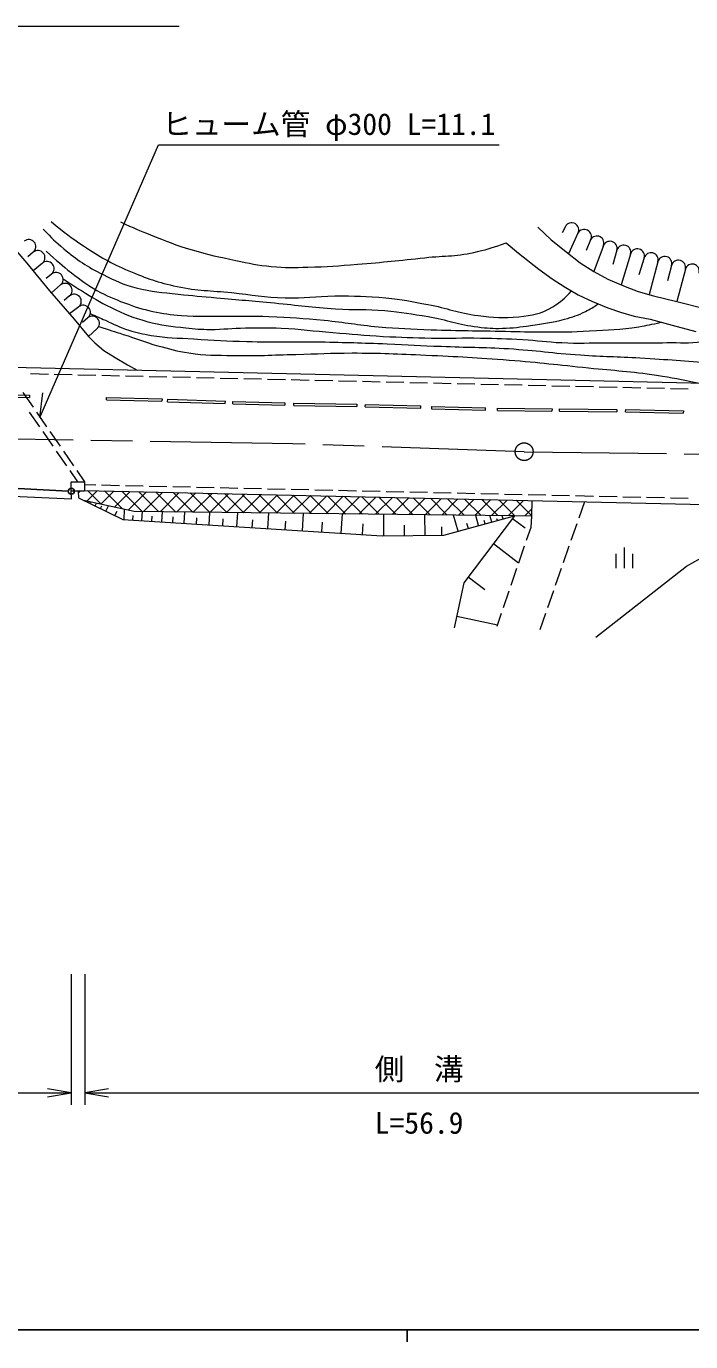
# Model space of a CAD drawing. Units: millimetres, scale not verified. Extents: x 40000 to 680000, y 20000 to 380000.
# Drawn here: x 235854 to 291914, y 204000 to 315000 of the extents above; entities that cross this region are included whole.
import ezdxf
from ezdxf.enums import TextEntityAlignment as Align

# ---------------------------------------------------------------- set-up
doc = ezdxf.new("R2010")
doc.units = ezdxf.units.MM
doc.header["$LTSCALE"] = 1000
doc.linetypes.add('CHAIN', pattern=[18.5, 12, -1.5, 3.5, -1.5])
for name, color, linetype, lineweight in [('M-BMK', 2, 'CHAIN', 13), ('M-STR-HTXT', 7, 'Continuous', 13), ('M-STR-STRC', 7, 'Continuous', 25), ('M-TTL-BAND', 7, 'Continuous', 25), ('M-WORK', 1, 'Continuous', 13)]:
    doc.layers.add(name, color=color, linetype=linetype, lineweight=lineweight)
doc.styles.add('ＭＳ ゴシック', font='')
doc.styles.get('ＭＳ ゴシック').set_extended_font_data('MS Gothic')

# ---------------------------------------------------------------- blocks, each defined once
blk = doc.blocks.new('open_arrow')
at = {"color": 0, "linetype": 'Continuous', "lineweight": -2}
blk.add_lwpolyline([(7.5, 1.25), (0, 0), (7.5, -1.25)], dxfattribs=at)

msp = doc.modelspace()

# ---------------------------------------------------------------- hatches: boundary and pattern name
at = {"layer": 'M-WORK'}
h = msp.add_hatch(dxfattribs=at)
h.set_pattern_fill('USER', color=256, style=0, pattern_type=2)
h.set_pattern_definition([(45, (251336, 273981), (-707.107, 707.107), []), (135, (251336, 273981), (-707.107, -707.107), [])])
h.paths.add_polyline_path([(251336, 273981), (253688, 273954), (256314, 273925), (259247, 273892), (262521, 273855), (266015, 273816), (269487, 273777), (271913, 273750), (273783, 273729), (274972, 273716), (276012, 273704), (277052, 273693), (278481, 273672), (278506, 274979), (240772, 275829), (240772, 275766), (240243, 275766), (240261, 275204), (240690, 274996), (241779, 274755), (242783, 274533), (244151, 274230), (244954, 274052), (245653, 274044), (247343, 274025), (249229, 274004)])

# ---------------------------------------------------------------- linework, layer by layer
at = {"layer": 'M-BMK'}
for p, q in [((258309, 279777), (207818, 280617)), ((277861, 279103), (258309, 279777)), ((277861, 279103), (298577, 278847))]:
    msp.add_line(p, q, dxfattribs=at)
msp.add_circle((277861, 279103), 750, dxfattribs=at)
at = {"layer": 'M-STR-HTXT'}
for p, q in [((237000, 282000), (237247, 284073)), ((239648, 235000), (239648, 224000)), ((240784, 235000), (240784, 224000)), ((198670, 225000), (239648, 225000)), ((240784, 225000), (297124, 225000))]:
    msp.add_line(p, q, dxfattribs=at)
for points in [[(204500, 283000), (220000, 315000), (248750, 315000)], [(237000, 282000), (247000, 305000), (275750, 305000)]]:
    msp.add_lwpolyline(points, dxfattribs=at)
at = {"layer": 'M-STR-STRC'}
msp.add_line((233576, 276073), (239398, 275779), dxfattribs=at)
msp.add_circle((239648, 275766), 250, dxfattribs=at)
at = {"layer": 'M-TTL-BAND'}
for p, q in [((40000, 205000), (579000, 205000)), ((268000, 205000), (268000, 204000))]:
    msp.add_line(p, q, dxfattribs=at)
at = {"layer": 'M-WORK'}
for p, q in [((279008, 298042), (280133, 296976)), ((281343, 298106), (281062, 297576)), ((282403, 297544), (281608, 295810)), ((234244, 296947), (235887, 295025)), ((276338, 296731), (277392, 295855)), ((280133, 296976), (281376, 295994)), ((283464, 296982), (283083, 296068)), ((284524, 296419), (283733, 294300)), ((236445, 295942), (235983, 295559)), ((277392, 295855), (279097, 294494)), ((281376, 295994), (282584, 295035)), ((285680, 296099), (285338, 294896)), ((286837, 295779), (286058, 293171)), ((287993, 295459), (287541, 294026)), ((235887, 295025), (237823, 292681)), ((237212, 295019), (236431, 294366)), ((279097, 294494), (280222, 293700)), ((282584, 295035), (283733, 294300)), ((283733, 294300), (284917, 293649)), ((289150, 295139), (288424, 292366)), ((290307, 294819), (289956, 293511)), ((291463, 294499), (290754, 291790)), ((237978, 294095), (237517, 293712)), ((238745, 293172), (237977, 292502)), ((280222, 293700), (281323, 292978)), ((284917, 293649), (286385, 293034)), ((237823, 292681), (239883, 290283)), ((239511, 292249), (239050, 291866)), ((281323, 292978), (282412, 292350)), ((282412, 292350), (283632, 291770)), ((286385, 293034), (287474, 292631)), ((287474, 292631), (288789, 292264)), ((288789, 292264), (290754, 291790)), ((240278, 291326), (239503, 290725)), ((283632, 291770), (284923, 291249)), ((284923, 291249), (286000, 290882)), ((286000, 290882), (287137, 290551)), ((290754, 291790), (293193, 291151)), ((239883, 290283), (241109, 288826)), ((241045, 290403), (240583, 290019)), ((287137, 290551), (288498, 290278)), ((288498, 290278), (290346, 289793)), ((290346, 289793), (292347, 289260)), ((241811, 289479), (241109, 288826)), ((241109, 288826), (241642, 288294)), ((241642, 288294), (242405, 287654)), ((242405, 287654), (243347, 287050)), ((243347, 287050), (244395, 286447)), ((244395, 286447), (245210, 285984)), ((234643, 286229), (321270, 284223)), ((236215, 285693), (237715, 285658)), ((238215, 285646), (239715, 285612)), ((240214, 285600), (241714, 285565)), ((242214, 285554), (243713, 285519)), ((244213, 285507), (245713, 285473)), ((246213, 285461), (247712, 285426)), ((248212, 285415), (249712, 285380)), ((250212, 285368), (251711, 285334)), ((252211, 285322), (253711, 285287)), ((254211, 285276), (255710, 285241)), ((256210, 285229), (257710, 285195)), ((258210, 285183), (259709, 285148)), ((260209, 285137), (261709, 285102)), ((262209, 285091), (263708, 285056)), ((264208, 285044), (265708, 285009)), ((266207, 284998), (267707, 284963)), ((268207, 284952), (269706, 284917)), ((270206, 284905), (271706, 284871)), ((272206, 284859), (273705, 284824)), ((274205, 284813), (275705, 284778)), ((276205, 284766), (277704, 284732)), ((278204, 284720), (279704, 284685)), ((280204, 284674), (281703, 284639)), ((282203, 284627), (283703, 284593)), ((284203, 284581), (285702, 284546)), ((286202, 284535), (287702, 284500)), ((288202, 284488), (289701, 284454)), ((290201, 284442), (291701, 284407)), ((225969, 283837), (236128, 283678)), ((225972, 284037), (236131, 283877)), ((235567, 284088), (236421, 282855)), ((236131, 283877), (236128, 283678)), ((242628, 283482), (242634, 283682)), ((242628, 283482), (247299, 283358)), ((242634, 283682), (247305, 283558)), ((247305, 283558), (247299, 283358)), ((247779, 283322), (247785, 283522)), ((247779, 283322), (252645, 283180)), ((247785, 283522), (252651, 283380)), ((252645, 283180), (252651, 283380)), ((253285, 283145), (253290, 283345)), ((253285, 283145), (257654, 283038)), ((253290, 283345), (257659, 283238)), ((257659, 283238), (257654, 283038)), ((258417, 283003), (258421, 283203)), ((258421, 283203), (263749, 283114)), ((263749, 283114), (263746, 282914)), ((264456, 282878), (264461, 283078)), ((264461, 283078), (269149, 282972)), ((236105, 282444), (236959, 281211)), ((236705, 282444), (237559, 281211)), ((258417, 283003), (263746, 282914)), ((264456, 282878), (269145, 282772)), ((269145, 282772), (269149, 282972)), ((270038, 282918), (270033, 282718)), ((270033, 282718), (274597, 282594)), ((270038, 282918), (274603, 282794)), ((274597, 282594), (274603, 282794)), ((275610, 282576), (275612, 282776)), ((275610, 282576), (280210, 282523)), ((275612, 282776), (280212, 282723)), ((280212, 282723), (280210, 282523)), ((280831, 282523), (280833, 282723)), ((280831, 282523), (285680, 282470)), ((280833, 282723), (285682, 282670)), ((285682, 282670), (285680, 282470)), ((286426, 282470), (286431, 282670)), ((286426, 282470), (291292, 282345)), ((286431, 282670), (291297, 282545)), ((291297, 282545), (291292, 282345)), ((237244, 280800), (238098, 279567)), ((237844, 280800), (238698, 279567)), ((238382, 279156), (239236, 277922)), ((238983, 279156), (239837, 277922)), ((239521, 277511), (240172, 276571)), ((240121, 277511), (240772, 276571)), ((239648, 275766), (239648, 276571)), ((239648, 276571), (240772, 276571)), ((240772, 276571), (240772, 275766)), ((226083, 275727), (239656, 275118)), ((240772, 275766), (239648, 275766)), ((239656, 275118), (239648, 275766)), ((240243, 275766), (240261, 275204)), ((240772, 275829), (297113, 274560)), ((240784, 276329), (241711, 276308)), ((242211, 276297), (243710, 276263)), ((244210, 276252), (245710, 276218)), ((246210, 276207), (247709, 276173)), ((248209, 276162), (249709, 276128)), ((250209, 276117), (251708, 276083)), ((252208, 276072), (253708, 276038)), ((254208, 276027), (255707, 275993)), ((256207, 275982), (257707, 275948)), ((258207, 275937), (259706, 275903)), ((260206, 275892), (261706, 275858)), ((262206, 275847), (263705, 275813)), ((264205, 275802), (265705, 275768)), ((266205, 275756), (267704, 275723)), ((268204, 275711), (269704, 275678)), ((270204, 275666), (271703, 275633)), ((272203, 275621), (273703, 275587)), ((274203, 275576), (275702, 275542)), ((276202, 275531), (277702, 275497)), ((278202, 275486), (279701, 275452)), ((280201, 275441), (281701, 275407)), ((282200, 275396), (283700, 275362)), ((284200, 275351), (285700, 275317)), ((286199, 275306), (287699, 275272)), ((240261, 275204), (243991, 273393)), ((244954, 274052), (240690, 274996)), ((241217, 274740), (241273, 274857)), ((241666, 274522), (241779, 274755)), ((242116, 274303), (242225, 274527)), ((242566, 274085), (242783, 274533)), ((244097, 273386), (244151, 274230)), ((278506, 274979), (278481, 273672)), ((282948, 274879), (282465, 273491)), ((288199, 275261), (289699, 275227)), ((290198, 275216), (291698, 275182)), ((243326, 273716), (243511, 274096)), ((243991, 273393), (265889, 272003)), ((244851, 273338), (244875, 273715)), ((277052, 273693), (244954, 274052)), ((245605, 273290), (245653, 274044)), ((246447, 273237), (246474, 273658)), ((247289, 273184), (247343, 274025)), ((248229, 273124), (248259, 273594)), ((249169, 273064), (249229, 274004)), ((250219, 272998), (250252, 273522)), ((251269, 272931), (251336, 273981)), ((252441, 272857), (252478, 273443)), ((253613, 272782), (253688, 273954)), ((254922, 272699), (254964, 273354)), ((256231, 272616), (256314, 273925)), ((257692, 272523), (257739, 273254)), ((259154, 272431), (259247, 273892)), ((260786, 272327), (260838, 273143)), ((262418, 272223), (262521, 273855)), ((266034, 272005), (266015, 273816)), ((269506, 272042), (269487, 273777)), ((271084, 272059), (277052, 273693)), ((272286, 272388), (271913, 273750)), ((277052, 273693), (272761, 268036)), ((274020, 272862), (273783, 273729)), ((274571, 273013), (274496, 273289)), ((275123, 273164), (274972, 273716)), ((275605, 273296), (275567, 273434)), ((276087, 273428), (276012, 273704)), ((276884, 273471), (277947, 272665)), ((278481, 273672), (277052, 273693)), ((278481, 273672), (278414, 272694)), ((264226, 272109), (264283, 273013)), ((265889, 272003), (271084, 272059)), ((267770, 272023), (267761, 272891)), ((270918, 272057), (270910, 272763)), ((273153, 272625), (273034, 273058)), ((278414, 272694), (278038, 271598)), ((282300, 273019), (281807, 271602)), ((291549, 269434), (297263, 272630)), ((275271, 271345), (277397, 269732)), ((277876, 271125), (277388, 269706)), ((281643, 271130), (281150, 269713)), ((286321, 269272), (286321, 271022)), ((285621, 269272), (285621, 270497)), ((287021, 269272), (287021, 270497)), ((277226, 269234), (276739, 267815)), ((280985, 269241), (280492, 267824)), ((283916, 263439), (291549, 269434)), ((272761, 268036), (271961, 264253)), ((273149, 268549), (274548, 267488)), ((276576, 267342), (276089, 265923)), ((280328, 267352), (279835, 265936)), ((275927, 265451), (275550, 264355)), ((279670, 265463), (279187, 264075)), ((272168, 265231), (275602, 264506))]:
    msp.add_line(p, q, dxfattribs=at)
for centre, start, end in [((281873, 297825), 332.06286, 152.06286), ((282934, 297263), 332.06286, 152.06286), ((236062, 296404), 309.70339, 129.70339), ((283994, 296701), 332.06286, 152.06286), ((285102, 296259), 344.53451, 164.53451), ((286259, 295939), 344.53451, 164.53451), ((236828, 295480), 309.70339, 129.70339), ((287415, 295619), 344.53451, 164.53451), ((288572, 295299), 344.53451, 164.53451), ((289728, 294979), 344.53451, 164.53451), ((237595, 294557), 309.70339, 129.70339), ((238362, 293634), 309.70339, 129.70339), ((290885, 294659), 344.53451, 164.53451), ((292041, 294339), 344.53451, 164.53451), ((239128, 292711), 309.70339, 129.70339), ((239895, 291787), 309.70339, 129.70339), ((240661, 290864), 309.70339, 129.70339), ((241428, 289941), 309.70339, 129.70339)]:
    msp.add_arc(centre, 600, start, end, dxfattribs=at)
for points, knots in [([(237283, 297870), (238035, 297072), (238298, 296835), (239006, 296236), (240191, 295233), (240937, 294744), (242327, 294052), (243378, 293529), (243979, 293225), (245116, 292933), (246475, 292584), (247274, 292562), (248668, 292400), (249927, 292253), (250637, 292214), (251900, 292098), (253815, 291922), (254888, 291833), (256802, 291654), (258814, 291465), (259936, 291290), (261953, 291157), (263573, 291050), (264491, 291158), (266109, 291015), (267539, 290888), (268333, 290736), (269749, 290500), (271406, 290224), (272292, 289834), (273959, 289629), (274761, 289531), (275217, 289491), (276025, 289517), (276954, 289546), (277473, 289620), (278393, 289754), (279519, 289917), (280160, 289984), (281258, 290281), (281972, 290473), (282374, 290604), (283034, 290938), (283473, 291160), (283635, 291252), (284120, 291573)], [0, 0, 0, 0, 1, 1, 1, 2, 2, 2, 3, 3, 3, 4, 4, 4, 5, 5, 5, 6, 6, 6, 7, 7, 7, 8, 8, 8, 9, 9, 9, 10, 10, 10, 11, 11, 11, 12, 12, 12, 13, 13, 13, 14, 14, 14, 15, 15, 15, 15]), ([(237950, 298521), (239176, 297513), (239563, 297219), (240667, 296483), (242091, 295533), (242926, 295029), (244504, 294365), (246046, 293715), (246943, 293397), (248580, 293046), (250346, 292667), (251379, 292716), (253175, 292527), (254937, 292341), (255919, 292139), (257691, 292087), (259330, 292039), (260246, 292241), (261887, 292247), (263568, 292253), (264515, 292243), (266189, 292087), (267584, 291957), (268354, 291782), (269732, 291528), (271398, 291220), (272287, 290802), (273968, 290595), (275301, 290431), (276068, 290355), (277405, 290489), (278571, 290605), (279284, 290727), (280282, 291341), (280968, 291763), (281256, 292011), (281860, 292669)], [0, 0, 0, 0, 1, 1, 1, 2, 2, 2, 3, 3, 3, 4, 4, 4, 5, 5, 5, 6, 6, 6, 7, 7, 7, 8, 8, 8, 9, 9, 9, 10, 10, 10, 11, 11, 11, 12, 12, 12, 12]), ([(243794, 298495), (244996, 297944), (245331, 297799), (246333, 297394), (247686, 296847), (248452, 296552), (249850, 296133), (251272, 295707), (252091, 295544), (253544, 295245), (254703, 295006), (255351, 294843), (256528, 294730), (257730, 294614), (258411, 294656), (259618, 294676), (261251, 294705), (262164, 294798), (263792, 294925), (266022, 295099), (267268, 295240), (269493, 295476), (271229, 295659), (272239, 295570), (273933, 295991), (274887, 296227), (275251, 296326), (276338, 296731)], [0, 0, 0, 0, 1, 1, 1, 2, 2, 2, 3, 3, 3, 4, 4, 4, 5, 5, 5, 6, 6, 6, 7, 7, 7, 8, 8, 8, 9, 9, 9, 9]), ([(237529, 296033), (238511, 295134), (238797, 294868), (239672, 294198), (240480, 293580), (240931, 293222), (241815, 292718), (242684, 292223), (243212, 292017), (244148, 291664), (245053, 291323), (245570, 291144), (246516, 290942), (247452, 290743), (247988, 290671), (248943, 290599), (250400, 290488), (251223, 290567), (252685, 290551), (254109, 290536), (254908, 290571), (256331, 290516), (258152, 290445), (259171, 290364), (260985, 290196), (262780, 290030), (263771, 289798), (265567, 289646), (267298, 289499), (268271, 289458), (270007, 289397), (272458, 289311), (273833, 289315), (276285, 289267), (277529, 289242), (278226, 289202), (279470, 289208), (280997, 289214), (281854, 289202), (283378, 289290), (285002, 289385), (285924, 289377), (287528, 289652), (288274, 289779), (288541, 289822), (289429, 290034)], [0, 0, 0, 0, 1, 1, 1, 2, 2, 2, 3, 3, 3, 4, 4, 4, 5, 5, 5, 6, 6, 6, 7, 7, 7, 8, 8, 8, 9, 9, 9, 10, 10, 10, 11, 11, 11, 12, 12, 12, 13, 13, 13, 14, 14, 14, 15, 15, 15, 15]), ([(238959, 293687), (239690, 293197), (239892, 293069), (240502, 292692), (241459, 292101), (241996, 291764), (243007, 291271), (244144, 290718), (244803, 290423), (246026, 290099), (247284, 289767), (248018, 289688), (249312, 289549), (250113, 289463), (250566, 289427), (251372, 289424), (252531, 289421), (253178, 289534), (254338, 289549), (255517, 289564), (256179, 289584), (257357, 289531), (259068, 289453), (260019, 289295), (261726, 289158), (263377, 289026), (264300, 288930), (265953, 288838), (267554, 288750), (268453, 288722), (270056, 288696), (271665, 288670), (272567, 288725), (274176, 288696), (275564, 288671), (276342, 288652), (277728, 288572), (279021, 288497), (279739, 288364), (281032, 288305), (282501, 288239), (283326, 288288), (284797, 288288), (286788, 288287), (287904, 288280), (289894, 288305), (291060, 288320), (291720, 288244), (292878, 288376), (293470, 288444), (293683, 288468), (294386, 288602)], [0, 0, 0, 0, 1, 1, 1, 2, 2, 2, 3, 3, 3, 4, 4, 4, 5, 5, 5, 6, 6, 6, 7, 7, 7, 8, 8, 8, 9, 9, 9, 10, 10, 10, 11, 11, 11, 12, 12, 12, 13, 13, 13, 14, 14, 14, 15, 15, 15, 16, 16, 16, 17, 17, 17, 17]), ([(241252, 290759), (241867, 290483), (242025, 290414), (242523, 290197), (243289, 289863), (243693, 289603), (244494, 289362), (245218, 289145), (245631, 289039), (246377, 288918), (247772, 288693), (248572, 288715), (249982, 288616), (251735, 288493), (252719, 288451), (254475, 288403), (256896, 288337), (258253, 288408), (260674, 288368), (262874, 288331), (264105, 288290), (266304, 288208), (268088, 288141), (269085, 288066), (270868, 287995), (273088, 287905), (274335, 287935), (276552, 287799), (278922, 287654), (280239, 287425), (282608, 287266), (284569, 287135), (285672, 287133), (287634, 287018), (290023, 286877), (291361, 286787), (293744, 286574), (295279, 286436), (296129, 286219), (297669, 286165), (298603, 286133), (298931, 286126), (300060, 286160)], [0, 0, 0, 0, 1, 1, 1, 2, 2, 2, 3, 3, 3, 4, 4, 4, 5, 5, 5, 6, 6, 6, 7, 7, 7, 8, 8, 8, 9, 9, 9, 10, 10, 10, 11, 11, 11, 12, 12, 12, 13, 13, 13, 14, 14, 14, 14]), ([(241959, 289662), (242969, 289348), (243226, 289266), (244036, 289006), (245174, 288641), (245787, 288359), (246940, 288047), (247961, 287770), (248531, 287590), (249577, 287434), (251021, 287219), (251848, 287253), (253307, 287221), (255375, 287176), (256534, 287268), (258602, 287314), (260452, 287355), (261487, 287437), (263337, 287434), (265773, 287430), (267138, 287365), (269571, 287254), (272313, 287130), (273849, 287051), (276585, 286835), (279211, 286627), (280677, 286447), (283298, 286175), (285539, 285943), (286807, 285909), (289032, 285556), (290457, 285330), (290942, 285246), (292663, 284885)], [0, 0, 0, 0, 1, 1, 1, 2, 2, 2, 3, 3, 3, 4, 4, 4, 5, 5, 5, 6, 6, 6, 7, 7, 7, 8, 8, 8, 9, 9, 9, 10, 10, 10, 11, 11, 11, 11])]:
    msp.add_open_spline(points, degree=3, knots=knots, dxfattribs=at)

# ---------------------------------------------------------------- block references
at = {"layer": 'M-STR-HTXT', "xscale": 267, "yscale": 267, "rotation": 180}
msp.add_blockref('open_arrow', (239648, 225000), dxfattribs=at)
at = {"layer": 'M-STR-HTXT', "xscale": 267, "yscale": 267}
msp.add_blockref('open_arrow', (240784, 225000), dxfattribs=at)

# ---------------------------------------------------------------- texts
at = {"layer": 'M-STR-HTXT', "style": 'ＭＳ ゴシック'}
for s, p in [('ヒューム管 φ300 L=11.1', (261375, 306750)), ('側\u3000溝', (269000, 227000))]:
    msp.add_text(s, height=1833, dxfattribs=at).set_placement(p, align=Align.MIDDLE_CENTER)
msp.add_text('L=56.9', height=1833, dxfattribs=at).set_placement((269000, 221000), align=Align.BOTTOM_CENTER)

doc.saveas('drawing.dxf')
